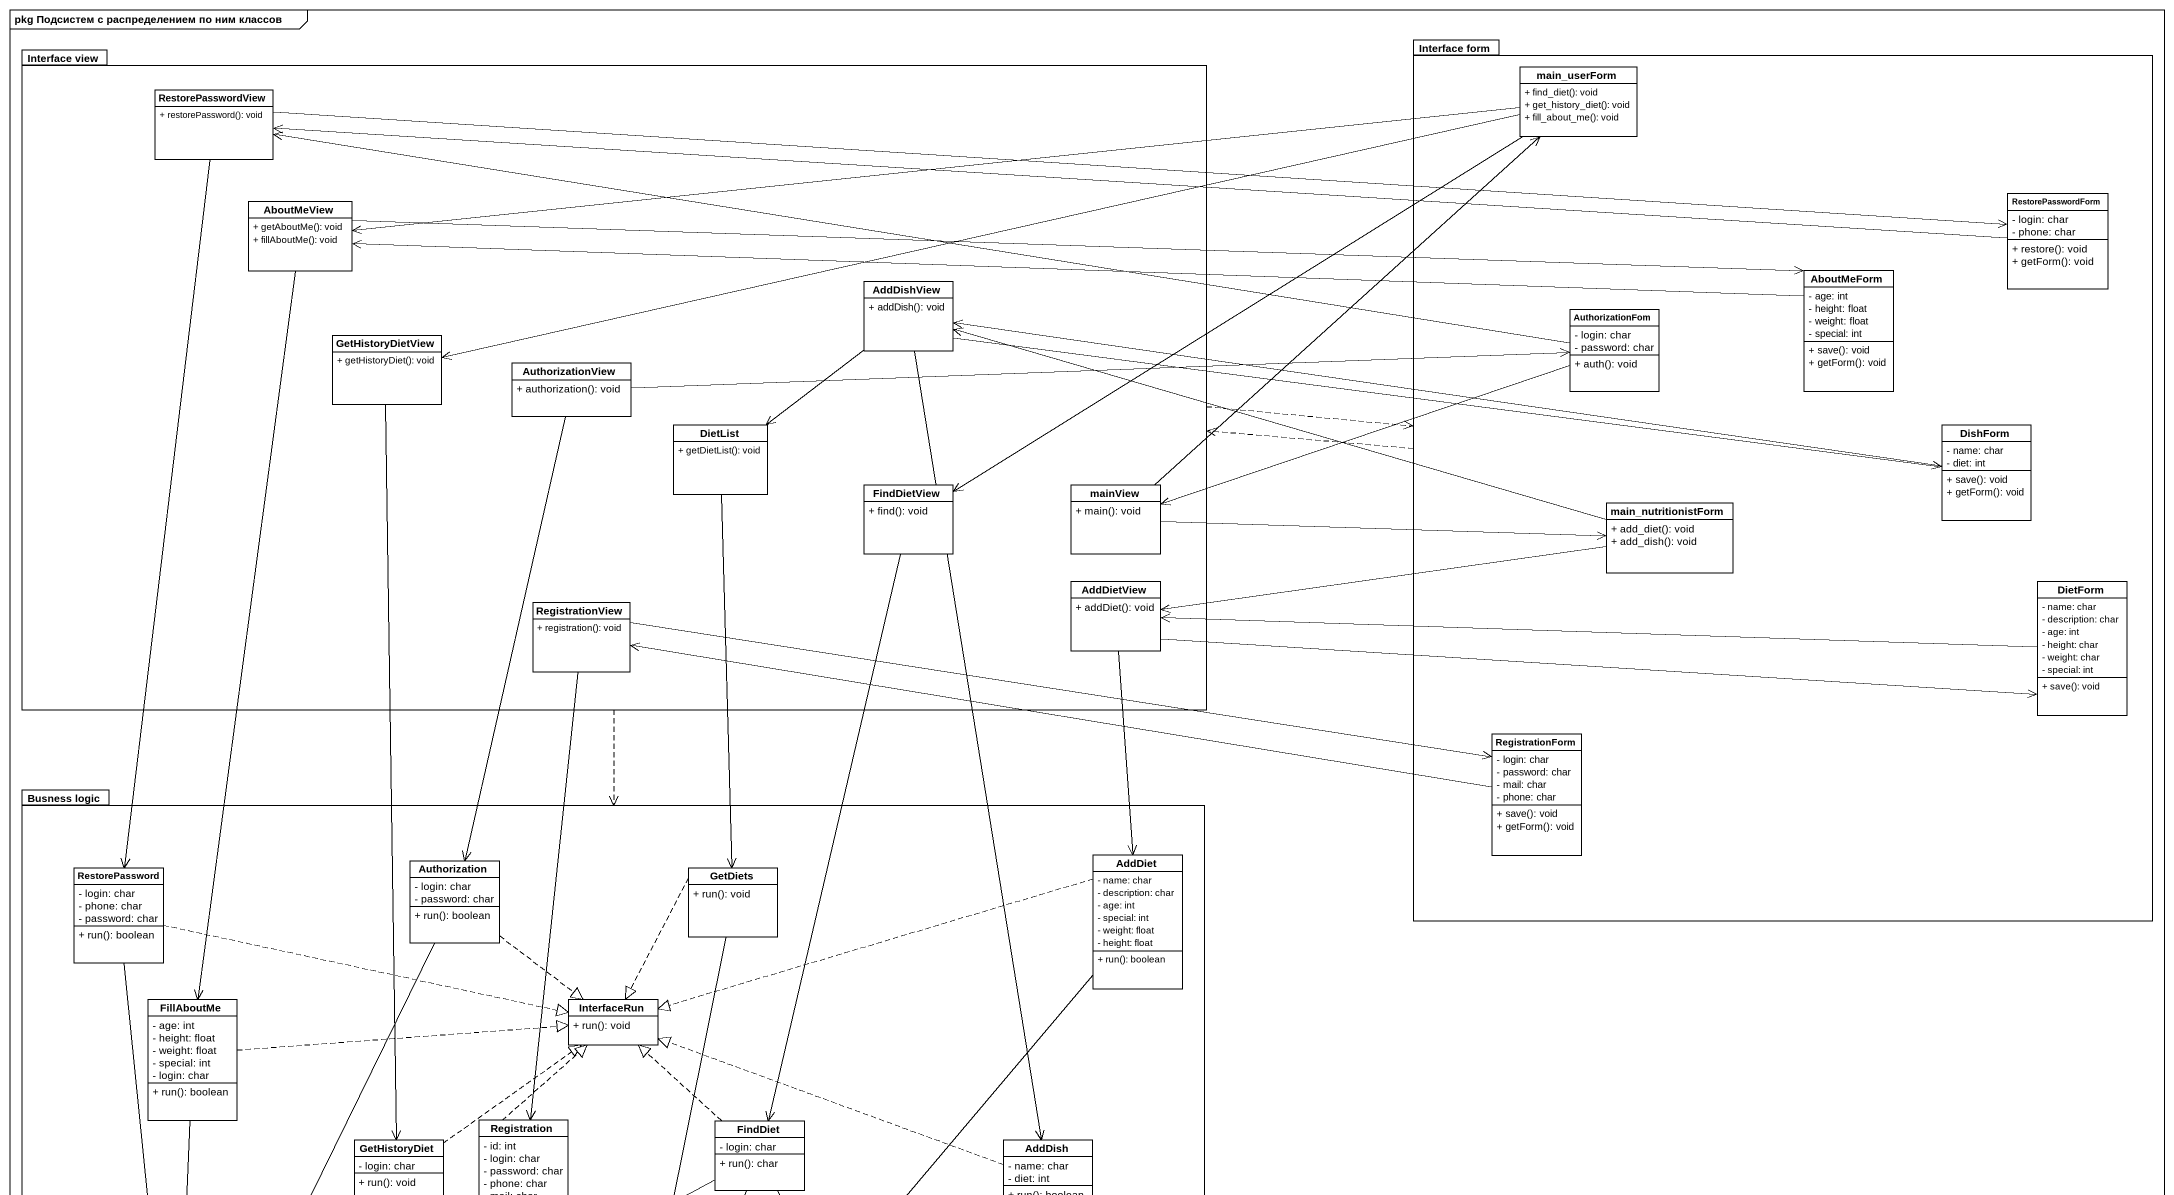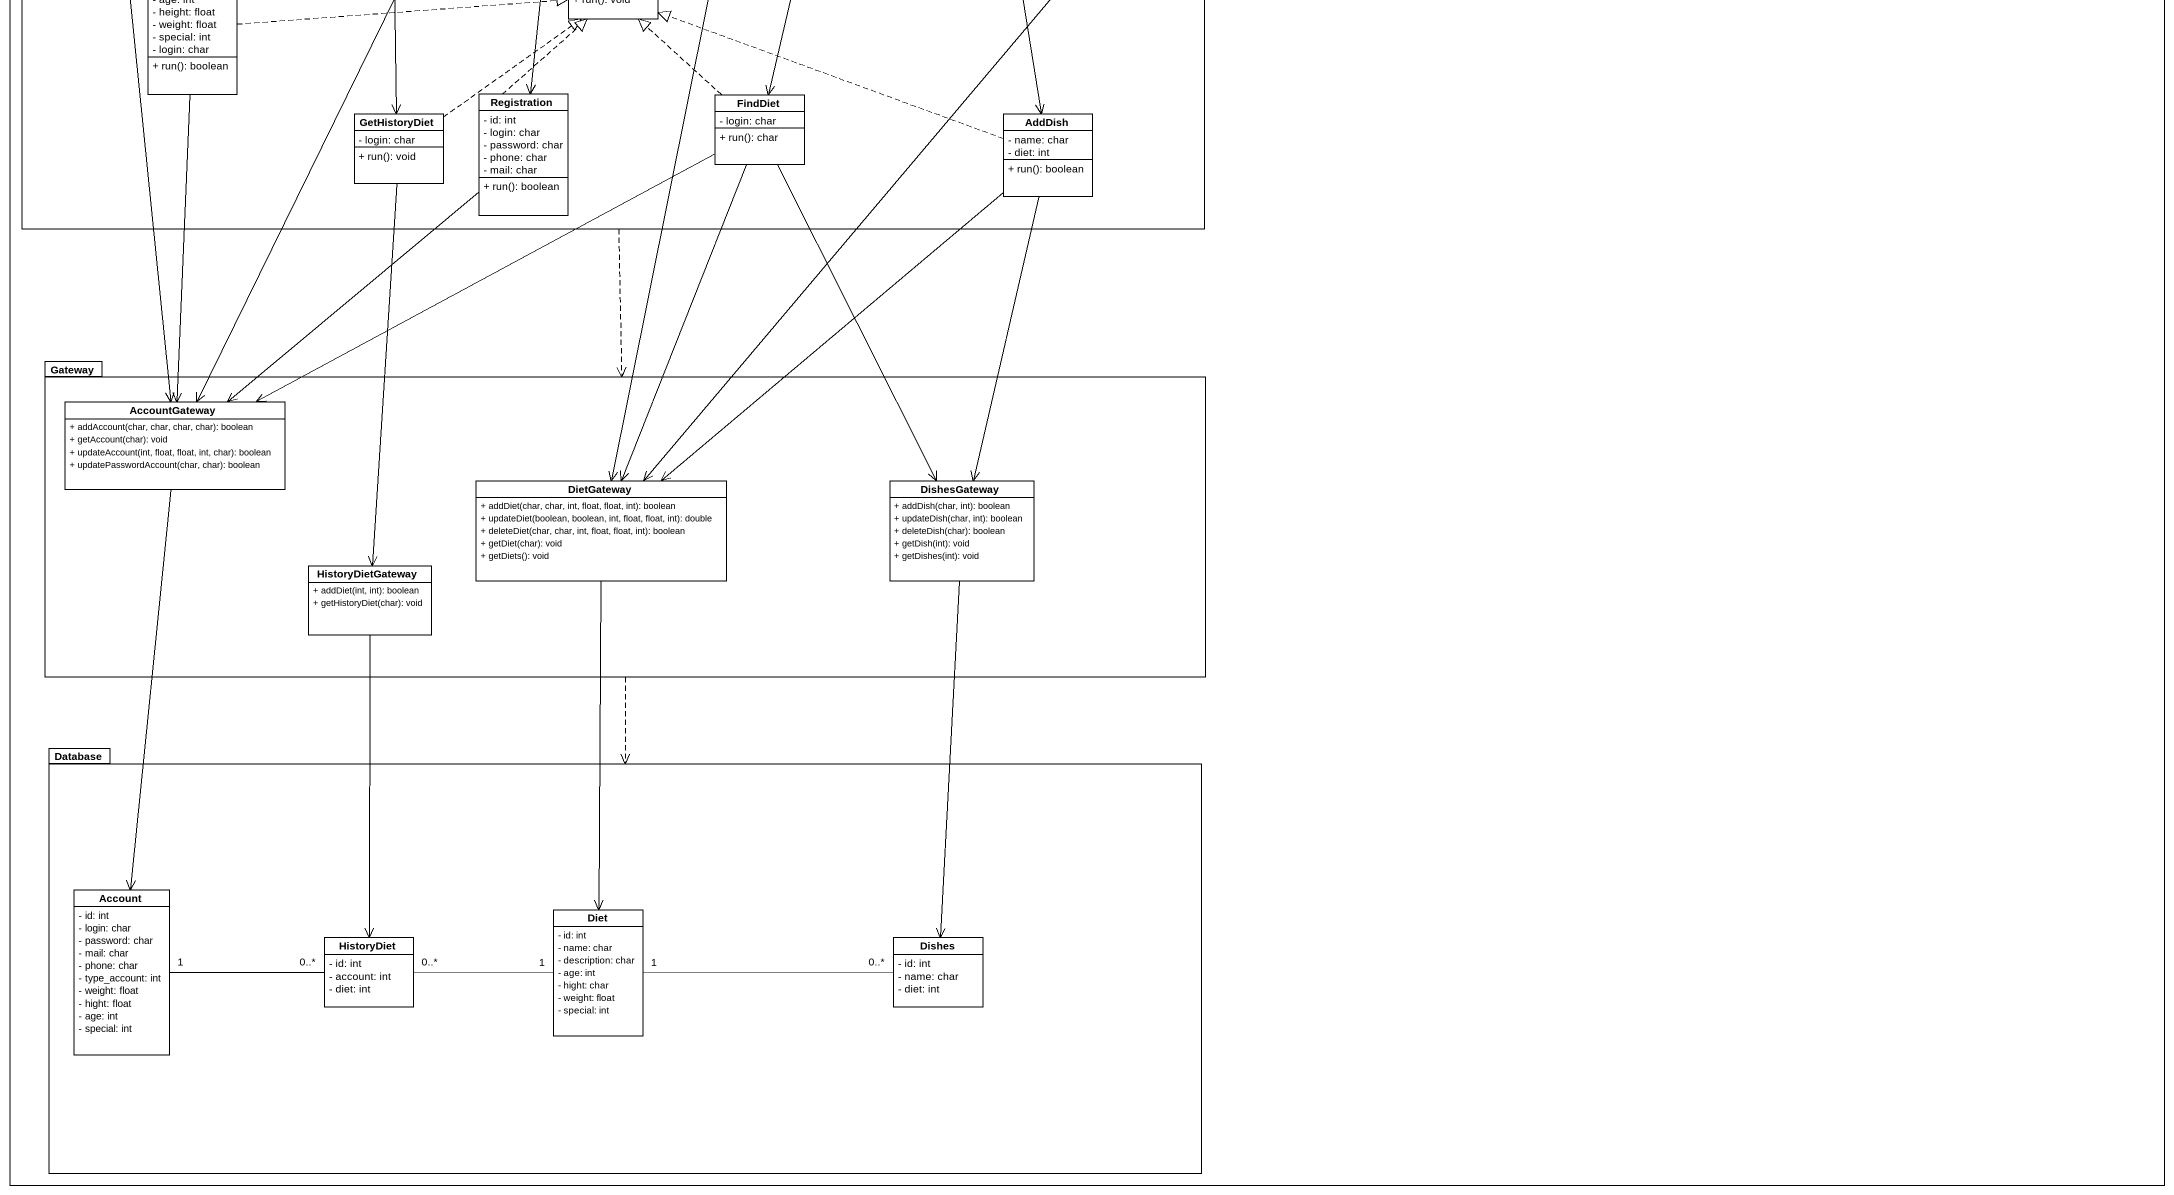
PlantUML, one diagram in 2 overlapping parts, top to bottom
@startuml
mainframe pkg Подсистем с распределением по ним классов
hide circle
hide empty members
skinparam classAttributeIconSize 0
package "Interface form" as Interface_form {
  class main_userForm {
    + find_diet(): void
    + get_history_diet(): void
    + fill_about_me(): void
  }
  class RestorePasswordForm {
    - login: char
    - phone: char
    + restore(): void
    + getForm(): void
  }
  class AuthorizationFom {
    - login: char
    - password: char
    + auth(): void
  }
  class AboutMeForm {
    - age: int
    - height: float
    - weight: float
    - special: int
    + save(): void
    + getForm(): void
  }
  class DishForm {
    - name: char
    - diet: int
    + save(): void
    + getForm(): void
  }
  class main_nutritionistForm {
    + add_diet(): void
    + add_dish(): void
  }
  class DietForm {
    - name: char
    - description: char
    - age: int
    - height: char
    - weight: char
    - special: int
    + save(): void
  }
  class RegistrationForm {
    - login: char
    - password: char
    - mail: char
    - phone: char
    + save(): void
    + getForm(): void
  }
}
package "Interface view" as Interface_view {
  class RestorePasswordView {
    + restorePassword(): void
  }
  class AboutMeView {
    + getAboutMe(): void
    + fillAboutMe(): void
  }
  class AddDishView {
    + addDish(): void
  }
  class GetHistoryDietView {
    + getHistoryDiet(): void
  }
  class AuthorizationView {
    + authorization(): void
  }
  class DietList {
    + getDietList(): void
  }
  class FindDietView {
    + find(): void
  }
  class mainView {
    + main(): void
  }
  class RegistrationView {
    + registration(): void
  }
  class AddDietView {
    + addDiet(): void
  }
}
package "Busness logic" as Busness_logic {
  class RestorePassword {
    - login: char
    - phone: char
    - password: char
    + run(): boolean
  }
  class Authorization {
    - login: char
    - password: char
    + run(): boolean
  }
  class GetDiets {
    + run(): void
  }
  class AddDiet {
    - name: char
    - description: char
    - age: int
    - special: int
    - weight: float
    - height: float
    + run(): boolean
  }
  class FillAboutMe {
    - age: int
    - height: float
    - weight: float
    - special: int
    - login: char
    + run(): boolean
  }
  class InterfaceRun {
    + run(): void
  }
  class GetHistoryDiet {
    - login: char
    + run(): void
  }
  class Registration {
    - id: int
    - login: char
    - password: char
    - phone: char
    - mail: char
    + run(): boolean
  }
  class FindDiet {
    - login: char
    + run(): char
  }
  class AddDish {
    - name: char
    - diet: int
    + run(): boolean
  }
}
package Gateway {
  class AccountGateway {
    + addAccount(char, char, char, char): boolean
    + getAccount(char): void
    + updateAccount(int, float, float, int, char): boolean
    + updatePasswordAccount(char, char): boolean
  }
  class DietGateway {
    + addDiet(char, char, int, float, float, int): boolean
    + updateDiet(boolean, boolean, int, float, float, int): double
    + deleteDiet(char, char, int, float, float, int): boolean
    + getDiet(char): void
    + getDiets(): void
  }
  class DishesGateway {
    + addDish(char, int): boolean
    + updateDish(char, int): boolean
    + deleteDish(char): boolean
    + getDish(int): void
    + getDishes(int): void
  }
  class HistoryDietGateway {
    + addDiet(int, int): boolean
    + getHistoryDiet(char): void
  }
}
package "Database" as Database_ {
  class Account {
    - id: int
    - login: char
    - password: char
    - mail: char
    - phone: char
    - type_account: int
    - weight: float
    - hight: float
    - age: int
    - special: int
  }
  class HistoryDiet {
    - id: int
    - account: int
    - diet: int
  }
  class Diet {
    - id: int
    - name: char
    - description: char
    - age: int
    - hight: char
    - weight: float
    - special: int
  }
  class Dishes {
    - id: int
    - name: char
    - diet: int
  }
}
Interface_form .left.> Interface_view
Interface_view .right.> Interface_form
Interface_view ..> Busness_logic
main_userForm -left-> AboutMeView
main_userForm -left-> GetHistoryDietView
main_userForm --> FindDietView
RestorePasswordView -right-> RestorePasswordForm
RestorePasswordView --> RestorePassword
AboutMeView -right-> AboutMeForm
AboutMeView --> FillAboutMe
RestorePasswordForm -left-> RestorePasswordView
AddDishView --> DietList
AddDishView -right-> DishForm
AddDishView --> AddDish
AuthorizationFom -left-> RestorePasswordView
AuthorizationFom -left-> mainView
AboutMeForm -left-> AboutMeView
GetHistoryDietView --> GetHistoryDiet
AuthorizationView -right-> AuthorizationFom
AuthorizationView --> Authorization
DietList --> GetDiets
DishForm -left-> AddDishView
FindDietView --> FindDiet
mainView -up-> main_userForm
mainView -right-> main_nutritionistForm
main_nutritionistForm -left-> AddDishView
main_nutritionistForm -left-> AddDietView
RegistrationView -right-> RegistrationForm
RegistrationView --> Registration
AddDietView -right-> DietForm
AddDietView --> AddDiet
DietForm -left-> AddDietView
RegistrationForm -left-> RegistrationView
Busness_logic ..> Gateway
RestorePassword .right.|> InterfaceRun
RestorePassword --> AccountGateway
Authorization ..|> InterfaceRun
Authorization --> AccountGateway
GetDiets ..|> InterfaceRun
GetDiets --> DietGateway
AddDiet .left.|> InterfaceRun
AddDiet --> DietGateway
FillAboutMe .right.|> InterfaceRun
FillAboutMe --> AccountGateway
GetHistoryDiet .up.|> InterfaceRun
GetHistoryDiet --> HistoryDietGateway
Registration .up.|> InterfaceRun
Registration --> AccountGateway
FindDiet .up.|> InterfaceRun
FindDiet -left-> AccountGateway
FindDiet --> DietGateway
FindDiet --> DishesGateway
AddDish .left.|> InterfaceRun
AddDish --> DietGateway
AddDish --> DishesGateway
Gateway ..> Database_
AccountGateway --> Account
DietGateway --> Diet
DishesGateway --> Dishes
HistoryDietGateway --> HistoryDiet
Account "1" -right- "0..*" HistoryDiet
Diet "1" -left- "0..*" HistoryDiet
Dishes "0..*" -left- "1" Diet
@enduml
